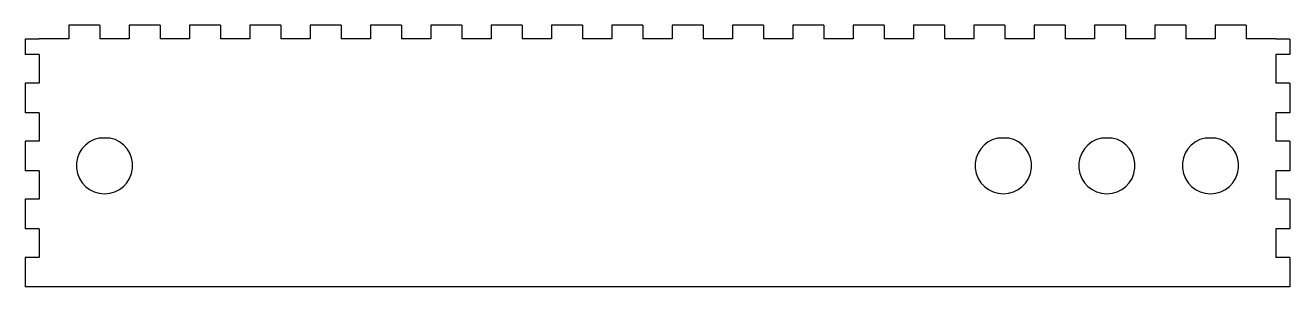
# Model space of a CAD drawing. Extents: x 0 to 293, y 0 to 61.
import ezdxf

# ---------------------------------------------------------------- set-up
doc = ezdxf.new("R2010")
doc.units = 0
doc.layers.add('CUT', color=1, linetype='CONTINUOUS')

msp = doc.modelspace()

# ---------------------------------------------------------------- linework, layer by layer
at = {"layer": 'CUT'}
for p, q in [((10.0962, 60.72), (10.0962, 57.54)), ((17.2374, 60.72), (10.0962, 60.72)), ((17.2374, 60.72), (17.2374, 57.54)), ((24.0787, 60.72), (24.0787, 57.54)), ((31.2199, 60.72), (24.0787, 60.72)), ((31.2199, 60.72), (31.2199, 57.54)), ((38.0611, 60.72), (38.0611, 57.54)), ((45.2023, 60.72), (38.0611, 60.72)), ((45.2023, 60.72), (45.2023, 57.54)), ((52.0435, 60.72), (52.0435, 57.54)), ((59.1848, 60.72), (52.0435, 60.72)), ((59.1848, 60.72), (59.1848, 57.54)), ((66.026, 60.72), (66.026, 57.54)), ((73.1672, 60.72), (66.026, 60.72)), ((73.1672, 60.72), (73.1672, 57.54)), ((80.0084, 60.72), (80.0084, 57.54)), ((87.1496, 60.72), (80.0084, 60.72)), ((87.1496, 60.72), (87.1496, 57.54)), ((93.9909, 60.72), (93.9909, 57.54)), ((101.1321, 60.72), (93.9909, 60.72)), ((101.1321, 60.72), (101.1321, 57.54)), ((107.9733, 60.72), (107.9733, 57.54)), ((115.1145, 60.72), (107.9733, 60.72)), ((115.1145, 60.72), (115.1145, 57.54)), ((121.9557, 60.72), (121.9557, 57.54)), ((129.097, 60.72), (121.9557, 60.72)), ((129.097, 60.72), (129.097, 57.54)), ((135.9382, 60.72), (135.9382, 57.54)), ((143.0794, 60.72), (135.9382, 60.72)), ((143.0794, 60.72), (143.0794, 57.54)), ((149.9206, 60.72), (149.9206, 57.54)), ((157.0618, 60.72), (149.9206, 60.72)), ((157.0618, 60.72), (157.0618, 57.54)), ((163.903, 60.72), (163.903, 57.54)), ((171.0443, 60.72), (163.903, 60.72)), ((171.0443, 60.72), (171.0443, 57.54)), ((177.8855, 60.72), (177.8855, 57.54)), ((185.0267, 60.72), (177.8855, 60.72)), ((185.0267, 60.72), (185.0267, 57.54)), ((191.8679, 60.72), (191.8679, 57.54)), ((199.0091, 60.72), (191.8679, 60.72)), ((199.0091, 60.72), (199.0091, 57.54)), ((205.8504, 60.72), (205.8504, 57.54)), ((212.9916, 60.72), (205.8504, 60.72)), ((212.9916, 60.72), (212.9916, 57.54)), ((219.8328, 60.72), (219.8328, 57.54)), ((226.974, 60.72), (219.8328, 60.72)), ((226.974, 60.72), (226.974, 57.54)), ((233.8152, 60.72), (233.8152, 57.54)), ((240.9565, 60.72), (233.8152, 60.72)), ((240.9565, 60.72), (240.9565, 57.54)), ((247.7977, 60.72), (247.7977, 57.54)), ((254.9389, 60.72), (247.7977, 60.72)), ((254.9389, 60.72), (254.9389, 57.54)), ((261.7801, 60.72), (261.7801, 57.54)), ((268.9213, 60.72), (261.7801, 60.72)), ((268.9213, 60.72), (268.9213, 57.54)), ((275.7626, 60.72), (275.7626, 57.54)), ((282.9038, 60.72), (275.7626, 60.72)), ((282.9038, 60.72), (282.9038, 57.54)), ((3.18, 57.465), (0, 57.465)), ((0, 57.465), (0, 53.8983)), ((10.0962, 57.54), (3.18, 57.54)), ((3.18, 57.54), (3.18, 57.465)), ((24.0787, 57.54), (17.2374, 57.54)), ((38.0611, 57.54), (31.2199, 57.54)), ((52.0435, 57.54), (45.2023, 57.54)), ((66.026, 57.54), (59.1848, 57.54)), ((80.0084, 57.54), (73.1672, 57.54)), ((93.9909, 57.54), (87.1496, 57.54)), ((107.9733, 57.54), (101.1321, 57.54)), ((121.9557, 57.54), (115.1145, 57.54)), ((135.9382, 57.54), (129.097, 57.54)), ((149.9206, 57.54), (143.0794, 57.54)), ((163.903, 57.54), (157.0618, 57.54)), ((177.8855, 57.54), (171.0443, 57.54)), ((191.8679, 57.54), (185.0267, 57.54)), ((205.8504, 57.54), (199.0091, 57.54)), ((219.8328, 57.54), (212.9916, 57.54)), ((233.8152, 57.54), (226.974, 57.54)), ((247.7977, 57.54), (240.9565, 57.54)), ((261.7801, 57.54), (254.9389, 57.54)), ((275.7626, 57.54), (268.9213, 57.54)), ((289.82, 57.54), (282.9038, 57.54)), ((289.82, 57.54), (289.82, 57.465)), ((293, 57.465), (289.82, 57.465)), ((293, 57.465), (293, 53.8983)), ((3.18, 53.8983), (0, 53.8983)), ((3.18, 53.8983), (3.18, 47.3017)), ((293, 53.8983), (289.82, 53.8983)), ((289.82, 53.8983), (289.82, 47.3017)), ((3.18, 47.3017), (0, 47.3017)), ((0, 47.3017), (0, 40.405)), ((293, 47.3017), (289.82, 47.3017)), ((293, 47.3017), (293, 40.405)), ((3.18, 40.405), (0, 40.405)), ((3.18, 40.405), (3.18, 33.8083)), ((293, 40.405), (289.82, 40.405)), ((289.82, 40.405), (289.82, 33.8083)), ((3.18, 33.8083), (0, 33.8083)), ((0, 33.8083), (0, 26.9117)), ((19.6056, 34.535), (17.1144, 34.535)), ((227.8856, 34.535), (225.3944, 34.535)), ((251.8856, 34.535), (249.3944, 34.535)), ((275.8856, 34.535), (273.3944, 34.535)), ((293, 33.8083), (289.82, 33.8083)), ((293, 33.8083), (293, 26.9117)), ((3.18, 26.9117), (0, 26.9117)), ((3.18, 26.9117), (3.18, 20.315)), ((293, 26.9117), (289.82, 26.9117)), ((289.82, 26.9117), (289.82, 20.315)), ((3.18, 20.315), (0, 20.315)), ((0, 20.315), (0, 13.4183)), ((293, 20.315), (289.82, 20.315)), ((293, 20.315), (293, 13.4183)), ((3.18, 13.4183), (0, 13.4183)), ((3.18, 13.4183), (3.18, 6.8217)), ((293, 13.4183), (289.82, 13.4183)), ((289.82, 13.4183), (289.82, 6.8217)), ((3.18, 6.8217), (0, 6.8217)), ((0, 6.8217), (0, 0)), ((293, 6.8217), (289.82, 6.8217)), ((293, 6.8217), (293, 0)), ((293, 0), (0, 0))]:
    msp.add_line(p, q, dxfattribs=at)
for centre in [(18.36, 28.13), (226.64, 28.13), (250.64, 28.13), (274.64, 28.13)]:
    msp.add_arc(centre, 6.525, 101.0054, 78.9946, dxfattribs=at)

doc.saveas('drawing.dxf')
